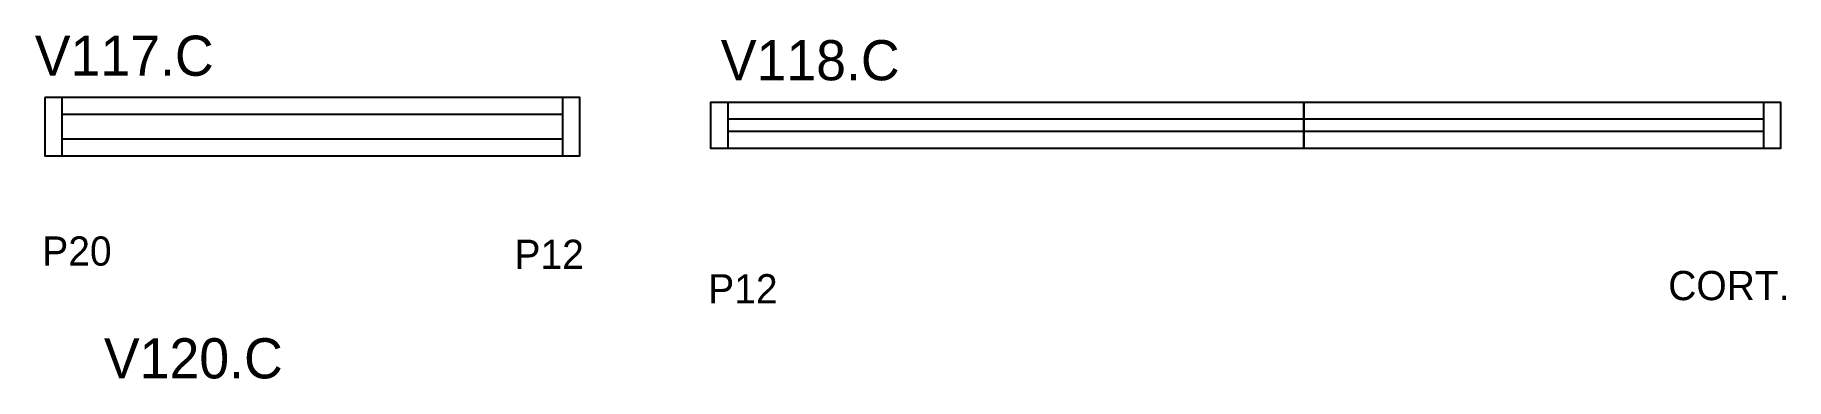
# Model space of a CAD drawing. Header units: metres. Extents: x 2151 to 2871, y 16788 to 16929.
import ezdxf

# ---------------------------------------------------------------- set-up
doc = ezdxf.new("R2010")
doc.units = ezdxf.units.M
for name, color, linetype in [('5', 7, 'Continuous'), ('NOMENCLATURA', 7, 'Continuous'), ('Painéis', 7, 'Continuous'), ('SARR_2.2x7', 7, 'Continuous')]:
    doc.layers.add(name, color=color, linetype=linetype)

msp = doc.modelspace()

# ---------------------------------------------------------------- linework, layer by layer
at = {"layer": 'Painéis', "color": 7, "lineweight": 25}
msp.add_lwpolyline([(2155.1, 16903.17), (2155.1, 16879.17), (2375.1, 16879.17), (2375.1, 16903.17), (2155.1, 16903.17)], dxfattribs=at)
for points in [[(2673.1, 16882.31), (2429.1, 16882.31), (2429.1, 16901.31), (2673.1, 16901.31)], [(2673.1, 16901.31), (2869.1, 16901.31), (2869.1, 16882.31), (2673.1, 16882.31)]]:
    msp.add_lwpolyline(points, close=True, dxfattribs=at)
at = {"layer": 'SARR_2.2x7', "color": 7, "lineweight": 25}
for p, q in [((2162.1, 16903.17), (2162.1, 16879.17)), ((2368.1, 16903.17), (2368.1, 16879.17)), ((2436.1, 16901.31), (2436.1, 16882.31)), ((2862.1, 16901.31), (2862.1, 16882.31)), ((2368.1, 16896.17), (2162.1, 16896.17)), ((2673.1, 16894.31), (2436.1, 16894.31)), ((2862.1, 16894.31), (2673.1, 16894.31)), ((2162.1, 16886.17), (2368.1, 16886.17)), ((2436.1, 16889.31), (2673.1, 16889.31)), ((2673.1, 16889.31), (2862.1, 16889.31))]:
    msp.add_line(p, q, dxfattribs=at)

# ---------------------------------------------------------------- texts
at = {"layer": '5', "color": 7, "lineweight": 25}
for s, p in [('P20', (2153.99, 16834.09)), ('P12', (2348.27, 16832.75)), ('P12', (2427.98, 16818.58)), ('CORT.', (2822.96, 16819.9))]:
    msp.add_text(s, height=12, dxfattribs=at).set_placement(p)
at = {"layer": 'NOMENCLATURA', "color": 7, "lineweight": 25}
for s, p in [('V117.C', (2150.92, 16912.15)), ('V118.C', (2433.15, 16910.29)), ('V120.C', (2179.35, 16787.73))]:
    msp.add_text(s, height=16.5, dxfattribs=at).set_placement(p)

doc.saveas('drawing.dxf')
